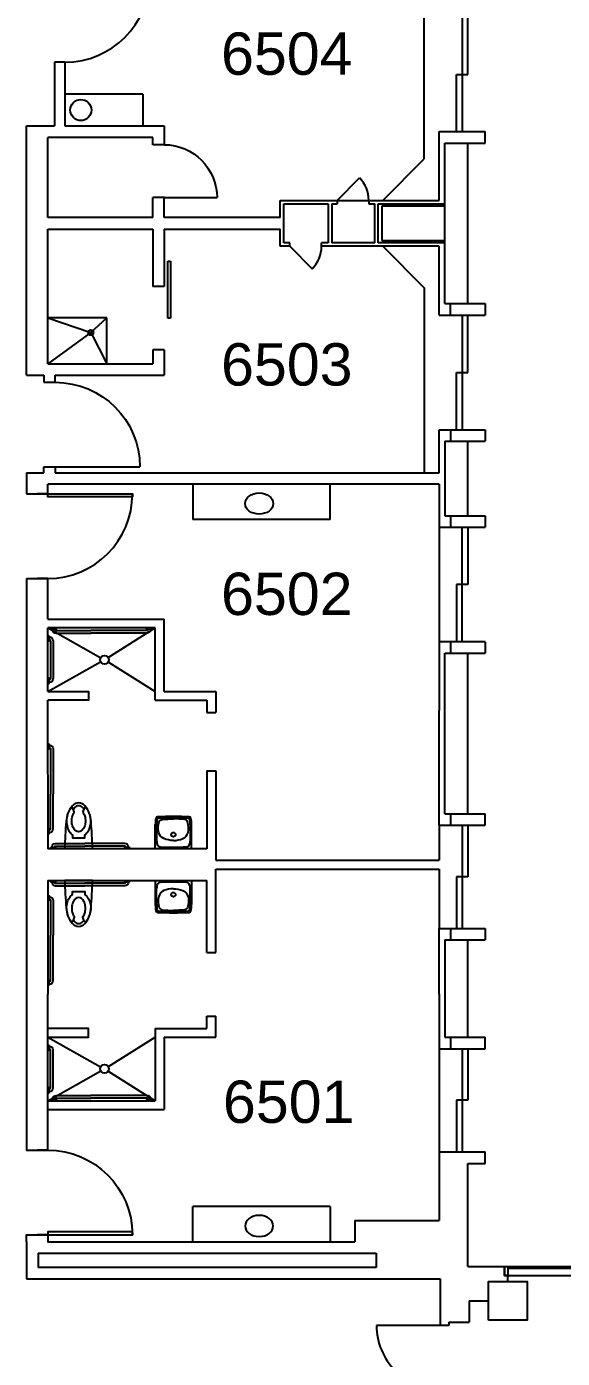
# Model space of a CAD drawing. Extents: x 2546 to 7662, y 1483 to 4928.
# Drawn here: x 3450 to 3754, y 3389 to 4145 of the extents above; entities that cross this region are included whole.
import ezdxf

# ---------------------------------------------------------------- set-up
doc = ezdxf.new("R2010")
doc.units = 0
doc.header["$LTSCALE"] = 150
doc.header["$MEASUREMENT"] = 0
doc.layers.get('0').update_dxf_attribs({"linetype": 'CONTINUOUS'})
for name, color, linetype in [('A-ANNO-TX192', 4, 'CONTINUOUS'), ('A-CASE-EXST', 43, 'CONTINUOUS'), ('A-COLS', 5, 'CONTINUOUS'), ('A-DOOR', 2, 'CONTINUOUS'), ('A-DOOR-NEW', 2, 'CONTINUOUS'), ('A-FLOR-CASE', 3, 'CONTINUOUS'), ('A-FLOR-PFIX', 2, 'CONTINUOUS'), ('A-GLAZ', 2, 'CONTINUOUS'), ('A-GLAZ-SILL', 1, 'CONTINUOUS'), ('A-WALL-FULL', 6, 'CONTINUOUS'), ('A-Wall-NEW', 4, 'CONTINUOUS')]:
    doc.layers.add(name, color=color, linetype=linetype)
doc.layers.add('A-PFIX-NEW', color=1, linetype='CONTINUOUS', lineweight=13)
doc.styles.add('ARIAL', font='arial.ttf')

# ---------------------------------------------------------------- blocks, each defined once
blk = doc.blocks.new('*U37')
for p, q in [((0, 0), (0, -6)), ((48, 0), (48, -6))]:
    blk.add_line(p, q)
blk.add_lwpolyline([(0, 0), (0, 48), (1.75, 48), (1.75, 0)], close=True)
blk.add_arc((0, 0), 48, 0, 90)
blk = doc.blocks.new('I_PLUMB_WC_FLUSH - WALL_P')
for p, q in [((0, 7.87), (0, -7.87)), ((20.66, -2.45), (20.66, -2.45)), ((23.42, -3.55), (23.42, -3.55))]:
    blk.add_line(p, q)
for points in [[(15.8, -6.89, -0.074934), (12.15, -6.34, -0.085426), (9.26, -4.87, -0.066386), (7.85, -3.5), (6.3, -3.5), (6.3, 3.5), (7.85, 3.5, -0.066386), (9.26, 4.87, -0.085426), (12.15, 6.34, -0.111314), (17.58, 6.76)], [(23.31, 4.04, -0.562484), (23.12, 3.21), (20.89, 2.47, -0.238976), (20.44, 2.54, 0.08035), (18.56, 3.47, 0.074934), (15.8, 3.89, 0.074934), (13.03, 3.47, 0.085426), (11.05, 2.46, 0.066386), (10.21, 1.65, 0.330534), (10.21, -1.65, 0.066386), (11.05, -2.46, 0.085426), (13.03, -3.47, 0.074934), (15.8, -3.89, 0.074934), (18.56, -3.47, 0.08035), (20.44, -2.54, -0.238976), (20.89, -2.47), (23.09, -3.2, -0.549653), (23.3, -4.02)]]:
    blk.add_lwpolyline(points, format="xyb")
for centre, radius, start, end in [((-4.53, -220.77), 228.68, 84.97475, 88.86522), ((15.15, -6.94), 13.98, 48.3948, 88.55225), ((15.8, -5.49), 12.38, 72.85836, 90), ((16.63, -2.8), 9.56, 53.32752, 72.85836), ((17.9, -1.09), 7.43, 43.42584, 53.32752), ((15.32, -6.59), 12, 47.5091, 53.12083), ((21.36, 0), 3.07, 312.49041, 47.50959), ((21.28, 0), 4.72, 312.19376, 48.11148), ((-4.53, 220.77), 228.68, 271.13478, 275.02525), ((15.14, 6.9), 13.94, 271.50865, 311.82352), ((15.8, 5.49), 12.38, 270, 287.14164), ((16.63, 2.8), 9.56, 287.14164, 306.67248), ((17.9, 1.09), 7.43, 306.67248, 316.57416), ((15.32, 6.61), 12, 306.87917, 312.4909)]:
    blk.add_arc(centre, radius, start, end)

msp = doc.modelspace()

# ---------------------------------------------------------------- linework, layer by layer
at = {"layer": 'A-CASE-EXST'}
msp.add_line((3636.25, 3467.5), (3648.25, 3467.5), dxfattribs=at)
at = {"layer": 'A-COLS'}
msp.add_lwpolyline([(3712, 3411), (3712, 3433), (3734, 3433), (3734, 3411)], close=True, dxfattribs=at)
at = {"layer": 'A-DOOR'}
for p, q in [((3626.06, 4046), (3638.79, 4058.73)), ((3528, 4047.62), (3558, 4047.62)), ((3599.25, 4020), (3611.98, 4007.27)), ((3530, 4011.5), (3531.53, 4011.5)), ((3530, 3979.25), (3530, 4011.5)), ((3531.53, 4011.5), (3531.53, 3979.25)), ((3531.53, 3979.25), (3530, 3979.25)), ((3466.25, 3894.87), (3514.25, 3894.87)), ((3684.5, 3408), (3648.5, 3408))]:
    msp.add_line(p, q, dxfattribs=at)
for centre, radius, start, end in [((3471.75, 4172.38), 48, 270, 0), ((3626.06, 4046), 18, 0, 45), ((3599.25, 4020), 18, 315, 0)]:
    msp.add_arc(centre, radius, start, end, dxfattribs=at)
at = {"layer": 'A-DOOR', "extrusion": (0, 0, -1)}
for centre, major_axis in [((3528, 4047.62), (21.21, 21.21)), ((3466.25, 3894.87), (33.94, 33.94))]:
    msp.add_ellipse(centre, major_axis=major_axis, ratio=1, start_param=5.497787, end_param=7.068583, dxfattribs=at)
at = {"layer": 'A-DOOR'}
msp.add_ellipse((3684.5, 3408), major_axis=(25.46, 25.46), ratio=1, start_param=2.356194, end_param=3.926991, dxfattribs=at)
at = {"layer": 'A-FLOR-CASE'}
for q in [(3471.75, 4106.25), (3516, 4088.25)]:
    msp.add_line((3516, 4106.25), q, dxfattribs=at)
at = {"layer": 'A-FLOR-PFIX'}
for p, q in [((3462, 3979.38), (3486.41, 3971.07)), ((3495.5, 3979.38), (3462, 3979.38)), ((3486.41, 3971.07), (3495.5, 3979.38)), ((3495.5, 3953.37), (3495.5, 3979.38)), ((3486.41, 3971.07), (3462, 3953.37)), ((3486.41, 3971.07), (3495.5, 3953.37)), ((3544.25, 3885.12), (3544.25, 3865.12)), ((3622.25, 3865.12), (3622.25, 3885.12)), ((3622.25, 3865.12), (3544.25, 3865.12)), ((3462, 3803.6), (3492, 3786.72)), ((3462.75, 3798.35), (3463, 3798.35)), ((3496.32, 3786.79), (3523, 3803.6)), ((3462.75, 3796.85), (3463, 3796.85)), ((3463.5, 3796.35), (3463.5, 3774.85)), ((3465, 3796.35), (3465, 3774.85)), ((3462, 3767.6), (3491.97, 3784.33)), ((3496.36, 3784.27), (3523, 3767.6)), ((3462.75, 3774.35), (3463, 3774.35)), ((3462.75, 3772.85), (3463, 3772.85)), ((3475.93, 3701.78), (3475.93, 3701.78)), ((3477.03, 3699.02), (3477.03, 3699.02)), ((3523, 3678.4), (3523, 3692.09)), ((3523.75, 3692.09), (3523.75, 3682.77)), ((3542.75, 3692.09), (3542.75, 3682.77)), ((3542.75, 3692.09), (3542.75, 3682.77)), ((3543.5, 3678.4), (3543.5, 3692.09)), ((3523, 3660.37), (3523, 3646.69)), ((3523.75, 3646.69), (3523.75, 3656)), ((3542.75, 3646.69), (3542.75, 3656)), ((3542.75, 3646.69), (3542.75, 3656)), ((3543.5, 3660.37), (3543.5, 3646.69)), ((3462, 3571.5), (3491.97, 3554.77)), ((3462.75, 3566.25), (3463, 3566.25)), ((3462.75, 3564.75), (3463, 3564.75)), ((3463.5, 3542.75), (3463.5, 3564.25)), ((3465, 3542.75), (3465, 3564.25)), ((3496.36, 3554.83), (3523, 3571.5)), ((3462, 3535.5), (3492, 3552.38)), ((3496.32, 3552.3), (3523, 3535.5)), ((3462.75, 3542.25), (3463, 3542.25)), ((3462.75, 3540.75), (3463, 3540.75)), ((3622.25, 3475.5), (3544.25, 3475.5)), ((3544.25, 3455.5), (3544.25, 3475.5)), ((3622.25, 3475.5), (3622.25, 3455.5))]:
    msp.add_line(p, q, dxfattribs=at)
for points in [[(3462, 3799.1), (3462.5, 3799.1), (3462.75, 3798.85), (3462.75, 3796.35), (3462.5, 3796.1), (3462, 3796.1)], [(3464, 3803.6), (3464, 3803.1), (3464.25, 3802.85), (3466.75, 3802.85), (3467, 3803.1), (3467, 3803.6)], [(3521, 3803.6), (3521, 3803.1), (3520.75, 3802.85), (3518.25, 3802.85), (3518, 3803.1), (3518, 3803.6)], [(3462, 3772.1), (3462.5, 3772.1), (3462.75, 3772.35), (3462.75, 3774.85), (3462.5, 3775.1), (3462, 3775.1)], [(3461.99, 3737.86), (3462.49, 3737.86), (3462.74, 3737.61), (3462.74, 3735.11), (3462.49, 3734.86), (3461.99, 3734.86)], [(3461.99, 3686.86), (3462.49, 3686.86), (3462.74, 3687.11), (3462.74, 3689.61), (3462.49, 3689.86), (3461.99, 3689.86)], [(3463.49, 3678.36), (3463.49, 3678.86), (3463.74, 3679.11), (3466.24, 3679.11), (3466.49, 3678.86), (3466.49, 3678.36)], [(3508.49, 3678.36), (3508.49, 3678.86), (3508.24, 3679.11), (3505.74, 3679.11), (3505.49, 3678.86), (3505.49, 3678.36)], [(3463.49, 3660.39), (3463.49, 3659.89), (3463.74, 3659.64), (3466.24, 3659.64), (3466.49, 3659.89), (3466.49, 3660.39)], [(3508.49, 3660.39), (3508.49, 3659.89), (3508.24, 3659.64), (3505.74, 3659.64), (3505.49, 3659.89), (3505.49, 3660.39)], [(3461.99, 3651.89), (3462.49, 3651.89), (3462.74, 3651.64), (3462.74, 3649.14), (3462.49, 3648.89), (3461.99, 3648.89)], [(3461.99, 3600.89), (3462.49, 3600.89), (3462.74, 3601.14), (3462.74, 3603.64), (3462.49, 3603.89), (3461.99, 3603.89)], [(3462, 3567), (3462.5, 3567), (3462.75, 3566.75), (3462.75, 3564.25), (3462.5, 3564), (3462, 3564)], [(3462, 3540), (3462.5, 3540), (3462.75, 3540.25), (3462.75, 3542.75), (3462.5, 3543), (3462, 3543)], [(3464, 3535.52), (3464, 3536.02), (3464.25, 3536.27), (3466.75, 3536.27), (3467, 3536.02), (3467, 3535.52)], [(3521, 3535.52), (3521, 3536.02), (3520.75, 3536.27), (3518.25, 3536.27), (3518, 3536.02), (3518, 3535.52)]]:
    msp.add_lwpolyline(points, dxfattribs=at)
for points in [[(3464.75, 3802.85), (3464.75, 3802.6, 0.414214), (3466.75, 3800.6), (3486.5, 3800.6)], [(3466.25, 3802.85), (3466.25, 3802.6, 0.414214), (3466.75, 3802.1), (3486.5, 3802.1)], [(3520.25, 3802.85), (3520.25, 3802.6, -0.414214), (3518.25, 3800.6), (3486.5, 3800.6)], [(3518.75, 3802.85), (3518.75, 3802.6, -0.414214), (3518.25, 3802.1), (3486.5, 3802.1)], [(3462.74, 3737.11), (3462.99, 3737.11, -0.414214), (3464.99, 3735.11), (3464.99, 3709.36)], [(3462.74, 3735.61), (3462.99, 3735.61, -0.414214), (3463.49, 3735.11), (3463.49, 3709.36)], [(3462.74, 3689.11), (3462.99, 3689.11, 0.414214), (3463.49, 3689.61), (3463.49, 3709.36)], [(3462.74, 3687.61), (3462.99, 3687.61, 0.414214), (3464.99, 3689.61), (3464.99, 3709.36)], [(3483.53, 3701.67, 0.562484), (3482.7, 3701.48), (3481.96, 3699.25, 0.238976), (3482.03, 3698.8, -0.08035), (3482.96, 3696.93, -0.074934), (3483.37, 3694.16, -0.074934), (3482.96, 3691.4, -0.085426), (3481.95, 3689.41, -0.066386), (3481.13, 3688.57, -0.330534), (3477.84, 3688.57, -0.066386), (3477.02, 3689.41, -0.085426), (3476.02, 3691.4, -0.074934), (3475.6, 3694.16, -0.074934), (3476.02, 3696.93, -0.08035), (3476.94, 3698.8, 0.238976), (3477.01, 3699.25), (3476.29, 3701.45, 0.549653), (3475.47, 3701.66)], [(3472.6, 3694.16, 0.074934), (3473.15, 3690.51, 0.085426), (3474.62, 3687.62, 0.066386), (3475.99, 3686.21), (3475.99, 3684.66), (3482.99, 3684.66), (3482.99, 3686.21, 0.066386), (3484.36, 3687.62, 0.085426), (3485.82, 3690.51, 0.111314), (3486.25, 3695.94)], [(3533.25, 3683.09, -0.096281), (3527.87, 3684.13, -0.241749), (3524.94, 3687.52, -0.139337), (3525.17, 3693.61, -0.293749), (3526.85, 3694.98, -0.028065), (3533.25, 3695.34)], [(3533.25, 3683.09, 0.096281), (3538.63, 3684.13, 0.241749), (3541.56, 3687.52, 0.139337), (3541.33, 3693.61, 0.293749), (3539.65, 3694.98, 0.028065), (3533.25, 3695.34)], [(3464.24, 3679.11), (3464.24, 3679.36, -0.414214), (3466.24, 3681.36), (3482.99, 3681.36)], [(3465.74, 3679.11), (3465.74, 3679.36, -0.414214), (3466.24, 3679.86), (3482.99, 3679.86)], [(3507.74, 3679.11), (3507.74, 3679.36, 0.414214), (3505.74, 3681.36), (3482.99, 3681.36)], [(3506.24, 3679.11), (3506.24, 3679.36, 0.414214), (3505.74, 3679.86), (3482.99, 3679.86)], [(3464.24, 3659.64), (3464.24, 3659.39, 0.414214), (3466.24, 3657.39), (3482.99, 3657.39)], [(3465.74, 3659.64), (3465.74, 3659.39, 0.414214), (3466.24, 3658.89), (3482.99, 3658.89)], [(3507.74, 3659.64), (3507.74, 3659.39, -0.414214), (3505.74, 3657.39), (3482.99, 3657.39)], [(3506.24, 3659.64), (3506.24, 3659.39, -0.414214), (3505.74, 3658.89), (3482.99, 3658.89)], [(3533.25, 3655.69, 0.096281), (3527.87, 3654.64, 0.241749), (3524.94, 3651.25, 0.139337), (3525.17, 3645.16, 0.293749), (3526.85, 3643.8, 0.028065), (3533.25, 3643.44)], [(3533.25, 3655.69, -0.096281), (3538.63, 3654.64, -0.241749), (3541.56, 3651.25, -0.139337), (3541.33, 3645.16, -0.293749), (3539.65, 3643.8, -0.028065), (3533.25, 3643.44)], [(3462.74, 3651.14), (3462.99, 3651.14, -0.414214), (3464.99, 3649.14), (3464.99, 3629.39)], [(3462.74, 3649.64), (3462.99, 3649.64, -0.414214), (3463.49, 3649.14), (3463.49, 3629.39)], [(3462.74, 3601.64), (3462.99, 3601.64, 0.414214), (3464.99, 3603.64), (3464.99, 3629.39)], [(3462.74, 3603.14), (3462.99, 3603.14, 0.414214), (3463.49, 3603.64), (3463.49, 3629.39)], [(3464.75, 3536.27), (3464.75, 3536.52, -0.414214), (3466.75, 3538.52), (3486.5, 3538.52)], [(3466.25, 3536.27), (3466.25, 3536.52, -0.414214), (3466.75, 3537.02), (3486.5, 3537.02)], [(3520.25, 3536.27), (3520.25, 3536.52, 0.414214), (3518.25, 3538.52), (3486.5, 3538.52)], [(3518.75, 3536.27), (3518.75, 3536.52, 0.414214), (3518.25, 3537.02), (3486.5, 3537.02)]]:
    msp.add_lwpolyline(points, format="xyb", dxfattribs=at)
for centre, radius in [((3480.75, 4097.25), 6), ((3486.41, 3971.07), 1.5), ((3494.18, 3785.5), 2.5), ((3533.25, 3686.4), 1.25), ((3533.25, 3652.37), 1.25), ((3494.18, 3553.6), 2.5)]:
    msp.add_circle(centre, radius, dxfattribs=at)
for centre, radius, start, end in [((3463, 3796.35), 2, 0, 90), ((3463, 3796.35), 0.5, 0, 90), ((3463, 3774.85), 2, 270, 0), ((3463, 3774.85), 0.5, 270, 0), ((3486.38, 3693.5), 13.94, 138.17648, 178.49135), ((3482.28, 3694.99), 9.56, 143.32752, 162.85836), ((3480.57, 3696.27), 7.43, 133.42584, 143.32752), ((3479.49, 3699.64), 4.72, 41.88852, 137.80624), ((3486.1, 3693.68), 12, 137.5091, 143.12083), ((3479.49, 3699.72), 3.07, 42.49041, 137.50959), ((3472.9, 3693.68), 12, 36.87917, 42.4909), ((3472.55, 3693.51), 13.98, 1.44775, 41.6052), ((3478.4, 3696.27), 7.43, 36.67248, 46.57416), ((3476.69, 3694.99), 9.56, 17.14164, 36.67248), ((3700.25, 3673.83), 228.68, 174.97475, 178.86522), ((3484.98, 3694.16), 12.38, 162.85836, 180), ((3473.99, 3694.16), 12.38, 0, 17.14164), ((3258.72, 3673.83), 228.68, 1.13478, 5.02525), ((3545.07, 3692.09), 22.07, 170.79746, 180), ((3524.27, 3695.46), 1, 92.46064, 170.79746), ((3545.07, 3692.09), 21.32, 172.51783, 180), ((3524.92, 3694.73), 1, 92.29012, 172.51783), ((3533.25, 3486.51), 210.14, 87.53936, 92.46064), ((3533.25, 3486.51), 209.39, 87.70988, 92.29012), ((3541.58, 3694.73), 1, 7.48217, 87.70988), ((3541.58, 3694.73), 1, 7.48217, 87.70988), ((3542.23, 3695.46), 1, 9.20254, 87.53936), ((3542.23, 3695.46), 1, 9.20254, 87.53936), ((3521.43, 3692.09), 21.32, 0, 7.48217), ((3521.43, 3692.09), 21.32, 0, 7.48217), ((3521.43, 3692.09), 22.07, 0, 9.20254), ((3521.43, 3692.09), 22.07, 0, 9.20254), ((3530.16, 3682.77), 6.41, 180, 197.5865), ((3525.96, 3681.44), 2, 197.5865, 267.21158), ((3532.99, 3825.88), 146.61, 267.21158, 272.99715), ((3540.55, 3681.47), 2, 272.99715, 342.77581), ((3536.34, 3682.77), 6.41, 342.4135, 0), ((3536.34, 3682.77), 6.41, 342.77581, 0), ((3530.16, 3656), 6.41, 162.4135, 180), ((3525.96, 3657.33), 2, 92.78842, 162.4135), ((3532.99, 3512.89), 146.61, 87.00285, 92.78842), ((3540.55, 3657.3), 2, 17.22419, 87.00285), ((3536.34, 3656), 6.41, 0, 17.5865), ((3536.34, 3656), 6.41, 0, 17.22419), ((3545.07, 3646.69), 22.07, 180, 189.20254), ((3524.27, 3643.32), 1, 189.20254, 267.53936), ((3545.07, 3646.69), 21.32, 180, 187.48217), ((3524.92, 3644.04), 1, 187.48217, 267.70988), ((3533.25, 3852.26), 210.14, 267.53936, 272.46064), ((3533.25, 3852.26), 209.39, 267.70988, 272.29012), ((3541.58, 3644.04), 1, 272.29012, 352.51783), ((3541.58, 3644.04), 1, 272.29012, 352.51783), ((3542.23, 3643.32), 1, 272.46064, 350.79746), ((3542.23, 3643.32), 1, 272.46064, 350.79746), ((3521.43, 3646.69), 21.32, 352.51783, 0), ((3521.43, 3646.69), 21.32, 352.51783, 0), ((3521.43, 3646.69), 22.07, 350.79746, 0), ((3521.43, 3646.69), 22.07, 350.79746, 0), ((3463, 3564.25), 2, 0, 90), ((3463, 3564.25), 0.5, 0, 90), ((3463, 3542.75), 0.5, 270, 0), ((3463, 3542.75), 2, 270, 0)]:
    msp.add_arc(centre, radius, start, end, dxfattribs=at)
msp.add_ellipse((3581.9, 3874.12), major_axis=(8, 0), ratio=0.75, dxfattribs=at)
at = {"layer": 'A-FLOR-PFIX', "extrusion": (0, 0, -1)}
msp.add_ellipse((3581.9, 3464.5), major_axis=(8, 0), ratio=0.75, dxfattribs=at)
at = {"layer": 'A-GLAZ'}
for p, q in [((3697, 4150), (3697, 4085)), ((3700.25, 4117.5), (3700.25, 4150)), ((3693.75, 4117.5), (3700.25, 4117.5)), ((3693.75, 4085), (3693.75, 4117.5)), ((3697, 3981), (3697, 3916)), ((3700.25, 3948.5), (3700.25, 3981)), ((3693.75, 3916), (3693.75, 3948.5)), ((3693.75, 3948.5), (3700.25, 3948.5)), ((3697, 3795.75), (3697, 3860.75)), ((3700.25, 3860.75), (3700.25, 3828.25)), ((3700.25, 3828.25), (3693.75, 3828.25)), ((3697, 3691.75), (3697, 3633.25)), ((3700.25, 3691.75), (3700.25, 3662.5)), ((3700.25, 3662.5), (3693.75, 3662.5)), ((3697, 3565), (3697, 3506.5)), ((3700.25, 3565), (3700.25, 3535.75)), ((3700.25, 3535.75), (3693.75, 3535.75)), ((3723, 3440.5), (3877, 3440.5))]:
    msp.add_line(p, q, dxfattribs=at)
for points in [[(3693.75, 3828.25), (3693.75, 3795.75)], [(3693.75, 3662.5), (3693.75, 3633.25)], [(3693.75, 3535.75), (3693.75, 3506.5), (3693.75, 3506.5)]]:
    msp.add_lwpolyline(points, dxfattribs=at)
msp.add_lwpolyline([(3721, 3441.5), (3723, 3441.5), (3723, 3436.5), (3721, 3436.5)], close=True, dxfattribs=at)
at = {"layer": 'A-GLAZ-SILL'}
for p, q in [((3675.5, 4069.5), (3675.5, 4174.38)), ((3652, 4046), (3675.5, 4069.5)), ((3652, 4020), (3675.5, 3996.5)), ((3675.5, 3996.5), (3675.5, 3891.62)), ((3723, 3441.5), (3877, 3441.5)), ((3723, 3436.5), (3877, 3436.5))]:
    msp.add_line(p, q, dxfattribs=at)
at = {"layer": 'A-PFIX-NEW'}
for p, q in [((3487.36, 3678.36), (3471.61, 3678.36)), ((3523, 3678.4), (3543.5, 3678.4)), ((3523, 3660.37), (3543.5, 3660.37))]:
    msp.add_line(p, q, dxfattribs=at)
at = {"layer": 'A-WALL-FULL'}
for p, q in [((3471.75, 4124.38), (3465.75, 4124.38)), ((3465.75, 4124.38), (3465.75, 4088.25)), ((3471.75, 4124.38), (3471.75, 4088.25)), ((3450, 3946.88), (3450, 4088.25)), ((3450, 4088.25), (3465.75, 4088.25)), ((3471.75, 4088.25), (3528, 4088.25)), ((3528, 4088.25), (3528, 4077.62)), ((3521.5, 4081.75), (3462, 4081.75)), ((3462, 4036.25), (3462, 4081.75)), ((3521.5, 4077.62), (3521.5, 4081.75)), ((3684, 4046), (3684, 4085)), ((3684, 4085), (3710, 4085)), ((3687.25, 3987.5), (3687.25, 4078.5)), ((3687.25, 4078.5), (3710, 4078.5)), ((3700.25, 3987.5), (3700.25, 4078.5)), ((3710, 4078.5), (3710, 4085)), ((3528, 4077.62), (3521.5, 4077.62)), ((3528, 4047.62), (3521.5, 4047.62)), ((3521.5, 4036.25), (3521.5, 4047.62)), ((3528, 4036.25), (3528, 4047.62)), ((3593.81, 4046), (3684, 4046)), ((3593.81, 4036.25), (3593.81, 4046)), ((3595.81, 4044), (3621.06, 4044)), ((3595.81, 4022), (3595.81, 4044)), ((3621.06, 4044), (3621.06, 4022)), ((3623.06, 4044), (3626.06, 4044)), ((3623.06, 4044), (3623.06, 4022)), ((3626.06, 4046), (3626.06, 4044)), ((3644.06, 4046), (3644.06, 4044)), ((3644.06, 4044), (3647.44, 4044)), ((3647.44, 4022), (3647.44, 4044)), ((3649.44, 4022), (3649.44, 4044)), ((3649.44, 4044), (3687.25, 4044)), ((3651.5, 4042.75), (3651.5, 4023.25)), ((3687.25, 4042.75), (3651.5, 4042.75)), ((3521.5, 4036.25), (3462, 4036.25)), ((3593.81, 4036.25), (3528, 4036.25)), ((3462, 3953.37), (3462, 4029.75)), ((3462, 4029.75), (3521.5, 4029.75)), ((3521.5, 4029.75), (3521.5, 3997.25)), ((3528, 4029.75), (3528, 3997.25)), ((3528, 4029.75), (3593.81, 4029.75)), ((3593.81, 4020), (3593.81, 4029.75)), ((3599.25, 4020), (3593.81, 4020)), ((3599.25, 4022), (3595.81, 4022)), ((3599.25, 4020), (3599.25, 4022)), ((3621.06, 4022), (3617.25, 4022)), ((3617.25, 4020), (3617.25, 4022)), ((3684, 4020), (3617.25, 4020)), ((3647.44, 4022), (3623.06, 4022)), ((3687.25, 4022), (3649.44, 4022)), ((3651.5, 4023.25), (3687.25, 4023.25)), ((3684, 3981), (3684, 4020)), ((3528, 3997.25), (3521.5, 3997.25)), ((3687.25, 3987.5), (3710, 3987.5)), ((3690.5, 3981), (3690.5, 3987.5)), ((3710, 3987.5), (3710, 3981)), ((3684, 3981), (3710, 3981)), ((3521.5, 3961.25), (3521.5, 3953.37)), ((3528, 3961.25), (3521.5, 3961.25)), ((3528, 3961.25), (3528, 3946.88)), ((3462, 3953.37), (3521.5, 3953.37)), ((3450, 3946.88), (3459.75, 3946.88)), ((3459.75, 3946.88), (3459.75, 3942.87)), ((3459.75, 3942.87), (3466.25, 3942.87)), ((3466.25, 3942.87), (3466.25, 3946.88)), ((3466.25, 3946.88), (3528, 3946.88)), ((3684, 3916), (3710, 3916)), ((3684, 3891.62), (3684, 3916)), ((3690.5, 3916), (3690.5, 3909.5)), ((3710, 3916), (3710, 3909.5)), ((3687.25, 3909.5), (3710, 3909.5)), ((3687.25, 3909.5), (3687.25, 3867.25)), ((3700.25, 3867.25), (3700.25, 3909.5)), ((3450, 3891.62), (3450, 3879.62)), ((3450, 3891.62), (3459.75, 3891.62)), ((3459.75, 3894.87), (3466.25, 3894.87)), ((3459.75, 3891.62), (3459.75, 3894.87)), ((3466.25, 3894.87), (3466.25, 3891.62)), ((3466.25, 3891.62), (3684, 3891.62)), ((3462, 3879.62), (3462, 3885.12)), ((3684, 3885.12), (3462, 3885.12)), ((3684, 3885.12), (3684, 3860.75)), ((3450, 3879.62), (3462, 3879.62)), ((3687.25, 3867.25), (3710, 3867.25)), ((3690.5, 3867.25), (3690.5, 3860.75)), ((3710, 3867.25), (3710, 3860.75)), ((3684, 3860.75), (3710, 3860.75)), ((3684, 3860.75), (3684, 3795.75)), ((3450, 3831.62), (3450, 3513)), ((3450, 3831.62), (3462, 3831.62)), ((3462, 3808.75), (3462, 3831.62)), ((3462, 3808.62), (3528, 3808.62)), ((3528, 3767.59), (3528, 3808.62)), ((3523, 3803.6), (3462, 3803.6)), ((3462, 3767.6), (3462, 3803.6)), ((3523, 3762.59), (3523, 3803.6)), ((3710, 3795.75), (3684, 3795.75)), ((3684, 3795.75), (3684, 3756.75)), ((3690.5, 3795.75), (3690.5, 3789.25)), ((3710, 3795.75), (3710, 3789.25)), ((3687.25, 3789.25), (3710, 3789.25)), ((3687.25, 3698.25), (3687.25, 3789.25)), ((3700.25, 3698.25), (3700.25, 3789.25)), ((3461.88, 3762.6), (3462, 3678.37)), ((3523, 3762.6), (3528, 3762.59)), ((3527.88, 3762.59), (3552.25, 3762.59)), ((3528, 3767.59), (3557.25, 3767.59)), ((3552.25, 3762.59), (3552.25, 3755.59)), ((3557.25, 3767.59), (3557.25, 3755.59)), ((3552.25, 3755.59), (3557.25, 3755.59)), ((3684, 3691.75), (3684, 3756.75)), ((3552.25, 3722.59), (3552.25, 3678.37)), ((3552.25, 3722.59), (3557.25, 3722.59)), ((3557.25, 3722.59), (3557.25, 3671.87)), ((3687.25, 3698.25), (3710, 3698.25)), ((3690.5, 3698.25), (3690.5, 3691.75)), ((3710, 3691.75), (3710, 3698.25)), ((3684, 3691.75), (3710, 3691.75)), ((3684, 3691.75), (3684, 3671.87)), ((3552.25, 3678.37), (3462, 3678.37)), ((3557.25, 3671.87), (3684, 3671.87)), ((3557.25, 3619.5), (3557.25, 3666.87)), ((3557.25, 3666.87), (3684, 3666.87)), ((3684, 3666.87), (3684, 3633.25)), ((3462, 3660.37), (3462, 3595.88)), ((3462, 3660.37), (3552.25, 3660.37)), ((3552.25, 3619.5), (3552.25, 3660.37)), ((3684, 3633.25), (3710, 3633.25)), ((3684, 3595.88), (3684, 3633.25)), ((3690.5, 3633.25), (3690.5, 3626.75)), ((3710, 3633.25), (3710, 3626.75)), ((3687.25, 3626.75), (3710, 3626.75)), ((3687.25, 3626.75), (3687.25, 3571.5)), ((3700.25, 3571.5), (3700.25, 3626.75)), ((3552.25, 3619.5), (3557.25, 3619.5)), ((3462, 3513), (3462, 3595.88)), ((3684, 3595.88), (3684, 3565)), ((3552.25, 3576.5), (3552.25, 3583.5)), ((3552.25, 3583.5), (3557.25, 3583.5)), ((3557.25, 3571.5), (3557.25, 3583.5)), ((3523, 3576.5), (3523, 3535.52)), ((3523, 3576.5), (3552.25, 3576.5)), ((3528, 3571.5), (3528, 3530.5)), ((3528, 3571.5), (3557.25, 3571.5)), ((3684, 3565), (3710, 3565)), ((3684, 3565), (3684, 3506.5)), ((3687.25, 3571.5), (3710, 3571.5)), ((3690.5, 3571.5), (3690.5, 3565)), ((3710, 3565), (3710, 3571.5)), ((3462, 3535.5), (3523, 3535.5)), ((3462, 3530.5), (3528, 3530.5)), ((3684, 3506.5), (3710, 3506.5)), ((3684, 3506.5), (3684, 3467.5)), ((3710, 3500), (3710, 3506.5)), ((3700.25, 3500), (3710, 3500)), ((3700.25, 3441.5), (3700.25, 3500)), ((3636.25, 3467.5), (3636.25, 3455.5)), ((3636.25, 3467.5), (3684, 3467.5)), ((3450, 3455.5), (3450, 3434.5)), ((3466.25, 3455.5), (3636.25, 3455.5)), ((3456.5, 3449), (3648.25, 3449)), ((3456.5, 3449), (3456.5, 3441)), ((3648.25, 3449), (3648.25, 3441)), ((3648.25, 3441), (3456.5, 3441)), ((3700.25, 3441.5), (3721, 3441.5)), ((3723, 3433), (3723, 3436.5)), ((3450, 3434.5), (3684.5, 3434.5)), ((3684.5, 3434.5), (3684.5, 3408)), ((3701, 3422), (3712, 3422)), ((3701, 3422), (3701, 3410)), ((3689.5, 3408), (3684.5, 3408)), ((3689.5, 3410), (3689.5, 3408)), ((3689.5, 3410), (3701, 3410))]:
    msp.add_line(p, q, dxfattribs=at)
for points in [[(3462, 3767.6), (3485, 3767.6), (3485, 3762.6), (3462, 3762.6)], [(3462, 3571.5), (3485, 3571.5), (3485, 3576.5), (3462, 3576.5)], [(3450, 3513), (3450, 3507.5), (3462, 3507.5), (3462, 3513)], [(3450, 3455.5), (3450, 3459.5), (3462, 3459.5), (3462, 3455.5), (3466.25, 3455.5)], [(3721, 3441.5), (3721, 3436.5), (3723, 3436.5)]]:
    msp.add_lwpolyline(points, dxfattribs=at)
at = {"layer": 'A-Wall-NEW'}
msp.add_line((3462, 3808.75), (3462, 3808.62), dxfattribs=at)

# ---------------------------------------------------------------- block references
at = {"layer": 'A-DOOR-NEW', "rotation": 270}
msp.add_blockref('*U37', (3462, 3879.62), dxfattribs=at)
at = {"layer": 'A-DOOR-NEW', "xscale": -1, "rotation": 270}
msp.add_blockref('*U37', (3462, 3459.5), dxfattribs=at)
at = {"layer": 'A-FLOR-PFIX', "rotation": 270}
msp.add_blockref('I_PLUMB_WC_FLUSH - WALL_P', (3479.49, 3660.39), dxfattribs=at)

# ---------------------------------------------------------------- texts
at = {"layer": 'A-ANNO-TX192', "style": 'ARIAL'}
for s, p in [('6504', (3560.28, 4117.25)), ('6503', (3560.28, 3941.04)), ('6502', (3560.28, 3810.94)), ('6501', (3561.35, 3522.94))]:
    msp.add_text(s, height=24, dxfattribs=at).set_placement(p)

doc.saveas('drawing.dxf')
